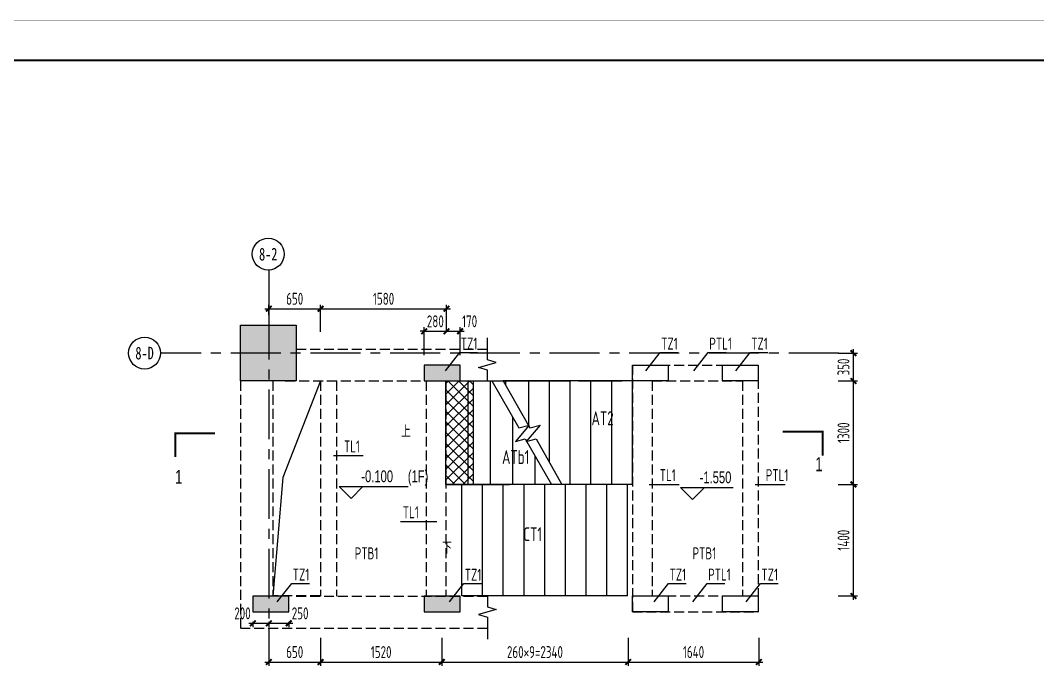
# Model space of a CAD drawing. Extents: x -187783 to -105087, y -63171 to 78346.
# Drawn here: x -138821 to -126054, y 7938 to 16192 of the extents above; entities that cross this region are included whole.
import ezdxf
from ezdxf.enums import TextEntityAlignment as Align

# ---------------------------------------------------------------- set-up
doc = ezdxf.new("R2010")
doc.units = 0
doc.header["$LTSCALE"] = 500
doc.linetypes.add('CENTER', pattern=[2, 1.25, -0.25, 0.25, -0.25])
doc.linetypes.add('DASH', pattern=[0.35, 0.25, -0.1])
doc.layers.get('0').update_dxf_attribs({"linetype": 'CONTINUOUS'})
doc.layers.get('Defpoints').update_dxf_attribs({"color": 167, "linetype": 'CONTINUOUS'})
for name, color, linetype in [('01-标注_符号', 200, 'CONTINUOUS'), ('02-TEXT_标注', 130, 'CONTINUOUS'), ('02-TEXT_轴号', 7, 'CONTINUOUS'), ('05-填充_天正', 26, 'CONTINUOUS'), ('AXIS', 253, 'CENTER'), ('AXIS_TEXT', 7, 'CONTINUOUS'), ('DIM', 3, 'CONTINUOUS'), ('PUB_TEXT', 7, 'CONTINUOUS'), ('s-beam', 4, 'DASH'), ('s-colu', 40, 'CONTINUOUS'), ('s-colu-hatc', 16, 'CONTINUOUS'), ('s-dim', 3, 'CONTINUOUS'), ('S-DIM-B', 3, 'CONTINUOUS'), ('S-SLAB-HOLE', 5, 'CONTINUOUS'), ('s-stair', 7, 'CONTINUOUS'), ('s-thin', 3, 'CONTINUOUS'), ('S_TEXT', 7, 'CONTINUOUS'), ('S_THIN', 7, 'CONTINUOUS')]:
    doc.layers.add(name, color=color, linetype=linetype)
doc.styles.add('_TCH_AXIS', font='')
doc.styles.add('_TCH_DIM', font='ros.shx', dxfattribs={"width": 0.8, "bigfont": 'jd.shx'})
doc.styles.add('COMPLEX', font='COMPLEX')
doc.styles.add('TSSD_Dimension', font='tssdeng.shx', dxfattribs={"width": 0.7, "bigfont": 'TSSDCHN.SHX'})
doc.styles.add('TSSD_Rein', font='Tssdeng.shx', dxfattribs={"width": 0.7, "bigfont": 'hztxt.shx'})
doc.styles.add('样式 1', font='ros.shx', dxfattribs={"width": 0.7, "bigfont": 'jd.shx'})
doc.styles.get('_TCH_AXIS').set_extended_font_data('STXihei')
doc.dimstyles.new('TSSD_50_50', dxfattribs={"dimtxt": 150, "dimasz": 50, "dimexe": 50, "dimexo": 125, "dimgap": 50, "dimtad": 1, "dimdec": 0, "dimzin": 0, "dimdsep": 46, "dimtxsty": 'TSSD_Dimension', "dimblk": 'ARCHTICK', "dimblk1": 'ARCHTICK', "dimblk2": 'ARCHTICK', "dimcen": 0, "dimdle": 50, "dimclrt": 7, "dimadec": 0, "dimazin": 0, "dimtfac": 1, "dimtdec": 0, "dimtix": 1, "dimtmove": 2, "dimatfit": 3, "dimfxl": 1, "dimtolj": 1, "dimtzin": 0, "dimarcsym": 0})

# ---------------------------------------------------------------- blocks, each defined once
blk = doc.blocks.new('_ArchTick')
at = {"color": 0, "const_width": 0.5}
blk.add_lwpolyline([(-0.71, -0.71), (0.71, 0.71)], dxfattribs=at)
blk = doc.blocks.new('*D71')
at = {"layer": 'Defpoints', "color": 0, "transparency": 16777216}
for p in [(-128684, 11664), (-128366, 11664), (-128684, 10364)]:
    blk.add_point(p, dxfattribs=at)
at = {"layer": 's-dim', "color": 0, "lineweight": -2, "transparency": 16777216}
for p, q in [((-128559, 11664), (-128316, 11664)), ((-128366, 10314), (-128366, 11714)), ((-128559, 10364), (-128316, 10364))]:
    blk.add_line(p, q, dxfattribs=at)
at = {"layer": 's-dim', "color": 0, "lineweight": -2, "transparency": 16777216, "xscale": 50, "yscale": 50, "zscale": 50}
for p, rotation in [((-128366, 11664), 90), ((-128366, 10364), 270)]:
    blk.add_blockref('_ArchTick', p, dxfattribs=dict(at, rotation=rotation))
at = {"layer": 's-dim', "color": 7, "transparency": 16777216, "insert": (-128491, 11014), "char_height": 150, "attachment_point": 5, "rotation": 90, "style": 'TSSD_Dimension'}
blk.add_mtext('\\A1;1300', dxfattribs=at)
blk = doc.blocks.new('*D72')
at = {"layer": 'Defpoints', "color": 0, "transparency": 16777216}
for p in [(-128684, 10364), (-128366, 10364), (-128684, 8964)]:
    blk.add_point(p, dxfattribs=at)
at = {"layer": 's-dim', "color": 0, "lineweight": -2, "transparency": 16777216}
for p, q in [((-128559, 10364), (-128316, 10364)), ((-128366, 8914), (-128366, 10414)), ((-128559, 8964), (-128316, 8964))]:
    blk.add_line(p, q, dxfattribs=at)
at = {"layer": 's-dim', "color": 0, "lineweight": -2, "transparency": 16777216, "xscale": 50, "yscale": 50, "zscale": 50}
for p, rotation in [((-128366, 10364), 90), ((-128366, 8964), 270)]:
    blk.add_blockref('_ArchTick', p, dxfattribs=dict(at, rotation=rotation))
at = {"layer": 's-dim', "color": 7, "transparency": 16777216, "insert": (-128491, 9664), "char_height": 150, "attachment_point": 5, "rotation": 90, "style": 'TSSD_Dimension'}
blk.add_mtext('\\A1;1400', dxfattribs=at)
blk = doc.blocks.new('_AXISO')
blk.add_circle((0, 0), 0.5)
at = {"layer": 'AXIS_TEXT', "style": 'COMPLEX', "width": 1.041667}
blk.add_attdef('A', text='', height=0.56, dxfattribs=at).set_placement((-0.25, -0.28), (0.25, -0.28), align=Align.FIT)
blk = doc.blocks.new('*D73')
at = {"layer": 'Defpoints', "color": 0, "transparency": 16777216}
for p in [(-135703, 8562), (-135053, 8562), (-135053, 8135)]:
    blk.add_point(p, dxfattribs=at)
at = {"layer": 's-dim', "color": 0, "lineweight": -2, "transparency": 16777216}
for p, q in [((-135703, 8437), (-135703, 8085)), ((-135053, 8437), (-135053, 8085)), ((-135753, 8135), (-135003, 8135))]:
    blk.add_line(p, q, dxfattribs=at)
at = {"layer": 's-dim', "color": 0, "lineweight": -2, "transparency": 16777216, "xscale": 50, "yscale": 50, "zscale": 50, "rotation": 180}
blk.add_blockref('_ArchTick', (-135703, 8135), dxfattribs=at)
at = {"layer": 's-dim', "color": 0, "lineweight": -2, "transparency": 16777216, "xscale": 50, "yscale": 50, "zscale": 50}
blk.add_blockref('_ArchTick', (-135053, 8135), dxfattribs=at)
at = {"layer": 's-dim', "color": 7, "transparency": 16777216, "insert": (-135378, 8260), "char_height": 150, "attachment_point": 5, "style": 'TSSD_Dimension'}
blk.add_mtext('\\A1;650', dxfattribs=at)
blk = doc.blocks.new('*D74')
at = {"layer": 'Defpoints', "color": 0, "transparency": 16777216}
for p in [(-135053, 8562), (-133533, 8562), (-133533, 8135)]:
    blk.add_point(p, dxfattribs=at)
at = {"layer": 's-dim', "color": 0, "lineweight": -2, "transparency": 16777216}
for p, q in [((-135053, 8437), (-135053, 8085)), ((-133533, 8437), (-133533, 8085)), ((-135103, 8135), (-133483, 8135))]:
    blk.add_line(p, q, dxfattribs=at)
at = {"layer": 's-dim', "color": 0, "lineweight": -2, "transparency": 16777216, "xscale": 50, "yscale": 50, "zscale": 50, "rotation": 180}
blk.add_blockref('_ArchTick', (-135053, 8135), dxfattribs=at)
at = {"layer": 's-dim', "color": 0, "lineweight": -2, "transparency": 16777216, "xscale": 50, "yscale": 50, "zscale": 50}
blk.add_blockref('_ArchTick', (-133533, 8135), dxfattribs=at)
at = {"layer": 's-dim', "color": 7, "transparency": 16777216, "insert": (-134293, 8260), "char_height": 150, "attachment_point": 5, "style": 'TSSD_Dimension'}
blk.add_mtext('\\A1;1520', dxfattribs=at)
blk = doc.blocks.new('*D75')
at = {"layer": 'Defpoints', "color": 0, "transparency": 16777216}
for p in [(-133533, 8562), (-131193, 8562), (-131193, 8135)]:
    blk.add_point(p, dxfattribs=at)
at = {"layer": 's-dim', "color": 0, "lineweight": -2, "transparency": 16777216}
for p, q in [((-133533, 8437), (-133533, 8085)), ((-131193, 8437), (-131193, 8085)), ((-133583, 8135), (-131143, 8135))]:
    blk.add_line(p, q, dxfattribs=at)
at = {"layer": 's-dim', "color": 0, "lineweight": -2, "transparency": 16777216, "xscale": 50, "yscale": 50, "zscale": 50, "rotation": 180}
blk.add_blockref('_ArchTick', (-133533, 8135), dxfattribs=at)
at = {"layer": 's-dim', "color": 0, "lineweight": -2, "transparency": 16777216, "xscale": 50, "yscale": 50, "zscale": 50}
blk.add_blockref('_ArchTick', (-131193, 8135), dxfattribs=at)
at = {"layer": 's-dim', "color": 7, "transparency": 16777216, "insert": (-132363, 8260), "char_height": 150, "attachment_point": 5, "style": 'TSSD_Dimension'}
blk.add_mtext('\\A1;260×9=2340', dxfattribs=at)
blk = doc.blocks.new('*D76')
at = {"layer": 'Defpoints', "color": 0, "transparency": 16777216}
for p in [(-131193, 8562), (-129553, 8562), (-129553, 8135)]:
    blk.add_point(p, dxfattribs=at)
at = {"layer": 's-dim', "color": 0, "lineweight": -2, "transparency": 16777216}
for p, q in [((-131193, 8437), (-131193, 8085)), ((-129553, 8437), (-129553, 8085)), ((-131243, 8135), (-129503, 8135))]:
    blk.add_line(p, q, dxfattribs=at)
at = {"layer": 's-dim', "color": 0, "lineweight": -2, "transparency": 16777216, "xscale": 50, "yscale": 50, "zscale": 50, "rotation": 180}
blk.add_blockref('_ArchTick', (-131193, 8135), dxfattribs=at)
at = {"layer": 's-dim', "color": 0, "lineweight": -2, "transparency": 16777216, "xscale": 50, "yscale": 50, "zscale": 50}
blk.add_blockref('_ArchTick', (-129553, 8135), dxfattribs=at)
at = {"layer": 's-dim', "color": 7, "transparency": 16777216, "insert": (-130373, 8260), "char_height": 150, "attachment_point": 5, "style": 'TSSD_Dimension'}
blk.add_mtext('\\A1;1640', dxfattribs=at)
blk = doc.blocks.new('*D77')
at = {"layer": 'Defpoints', "color": 0, "transparency": 16777216}
for p in [(-135053, 12571), (-135703, 12364), (-135053, 12364)]:
    blk.add_point(p, dxfattribs=at)
at = {"layer": 's-dim', "color": 0, "lineweight": -2, "transparency": 16777216}
for p, q in [((-135753, 12571), (-135003, 12571)), ((-135703, 12489), (-135703, 12621)), ((-135053, 12489), (-135053, 12621))]:
    blk.add_line(p, q, dxfattribs=at)
at = {"layer": 's-dim', "color": 0, "lineweight": -2, "transparency": 16777216, "xscale": 50, "yscale": 50, "zscale": 50, "rotation": 180}
blk.add_blockref('_ArchTick', (-135703, 12571), dxfattribs=at)
at = {"layer": 's-dim', "color": 0, "lineweight": -2, "transparency": 16777216, "xscale": 50, "yscale": 50, "zscale": 50}
blk.add_blockref('_ArchTick', (-135053, 12571), dxfattribs=at)
at = {"layer": 's-dim', "color": 7, "transparency": 16777216, "insert": (-135378, 12696), "char_height": 150, "attachment_point": 5, "style": 'TSSD_Dimension'}
blk.add_mtext('\\A1;650', dxfattribs=at)
blk = doc.blocks.new('*D78')
at = {"layer": 'Defpoints', "color": 0, "transparency": 16777216}
for p in [(-133473, 12571), (-135053, 12156), (-133473, 12156)]:
    blk.add_point(p, dxfattribs=at)
at = {"layer": 's-dim', "color": 0, "lineweight": -2, "transparency": 16777216}
for p, q in [((-135103, 12571), (-133423, 12571)), ((-135053, 12281), (-135053, 12621)), ((-133473, 12281), (-133473, 12621))]:
    blk.add_line(p, q, dxfattribs=at)
at = {"layer": 's-dim', "color": 0, "lineweight": -2, "transparency": 16777216, "xscale": 50, "yscale": 50, "zscale": 50, "rotation": 180}
blk.add_blockref('_ArchTick', (-135053, 12571), dxfattribs=at)
at = {"layer": 's-dim', "color": 0, "lineweight": -2, "transparency": 16777216, "xscale": 50, "yscale": 50, "zscale": 50}
blk.add_blockref('_ArchTick', (-133473, 12571), dxfattribs=at)
at = {"layer": 's-dim', "color": 7, "transparency": 16777216, "insert": (-134263, 12696), "char_height": 150, "attachment_point": 5, "style": 'TSSD_Dimension'}
blk.add_mtext('\\A1;1580', dxfattribs=at)
blk = doc.blocks.new('*D108')
at = {"layer": 'Defpoints', "color": 0, "transparency": 16777216}
for p in [(-128684, 12014), (-128366, 12014), (-128684, 11664)]:
    blk.add_point(p, dxfattribs=at)
at = {"layer": 's-dim', "color": 0, "lineweight": -2, "transparency": 16777216}
for p, q in [((-128559, 12014), (-128316, 12014)), ((-128366, 11614), (-128366, 12064)), ((-128559, 11664), (-128316, 11664))]:
    blk.add_line(p, q, dxfattribs=at)
at = {"layer": 's-dim', "color": 0, "lineweight": -2, "transparency": 16777216, "xscale": 50, "yscale": 50, "zscale": 50}
for p, rotation in [((-128366, 12014), 90), ((-128366, 11664), 270)]:
    blk.add_blockref('_ArchTick', p, dxfattribs=dict(at, rotation=rotation))
at = {"layer": 's-dim', "color": 7, "transparency": 16777216, "insert": (-128491, 11839), "char_height": 150, "attachment_point": 5, "rotation": 90, "style": 'TSSD_Dimension'}
blk.add_mtext('\\A1;350', dxfattribs=at)
blk = doc.blocks.new('*D277')
at = {"layer": 'Defpoints', "color": 0, "transparency": 16777216}
for p in [(-133473, 12288), (-133473, 12156), (-133753, 11864)]:
    blk.add_point(p, dxfattribs=at)
at = {"layer": 's-dim', "color": 0, "lineweight": -2, "transparency": 16777216}
for p, q in [((-133753, 12288), (-133803, 12288)), ((-133753, 11989), (-133753, 12338)), ((-133753, 12288), (-133473, 12288)), ((-133473, 12281), (-133473, 12338)), ((-133473, 12288), (-133423, 12288))]:
    blk.add_line(p, q, dxfattribs=at)
at = {"layer": 's-dim', "color": 0, "lineweight": -2, "transparency": 16777216, "xscale": 50, "yscale": 50, "zscale": 50}
blk.add_blockref('_ArchTick', (-133753, 12288), dxfattribs=at)
at = {"layer": 's-dim', "color": 0, "lineweight": -2, "transparency": 16777216, "xscale": 50, "yscale": 50, "zscale": 50, "rotation": 180}
blk.add_blockref('_ArchTick', (-133473, 12288), dxfattribs=at)
at = {"layer": 's-dim', "color": 7, "transparency": 16777216, "insert": (-133613, 12413), "char_height": 150, "attachment_point": 5, "style": 'TSSD_Dimension'}
blk.add_mtext('\\A1;280', dxfattribs=at)
blk = doc.blocks.new('*D278')
at = {"layer": 'Defpoints', "color": 0, "transparency": 16777216}
for p in [(-133303, 12288), (-133473, 12156), (-133303, 11864)]:
    blk.add_point(p, dxfattribs=at)
at = {"layer": 's-dim', "color": 0, "lineweight": -2, "transparency": 16777216}
for p, q in [((-133523, 12288), (-133253, 12288)), ((-133473, 12281), (-133473, 12338)), ((-133303, 11989), (-133303, 12338))]:
    blk.add_line(p, q, dxfattribs=at)
at = {"layer": 's-dim', "color": 0, "lineweight": -2, "transparency": 16777216, "xscale": 50, "yscale": 50, "zscale": 50, "rotation": 180}
blk.add_blockref('_ArchTick', (-133473, 12288), dxfattribs=at)
at = {"layer": 's-dim', "color": 0, "lineweight": -2, "transparency": 16777216, "xscale": 50, "yscale": 50, "zscale": 50}
blk.add_blockref('_ArchTick', (-133303, 12288), dxfattribs=at)
at = {"layer": 's-dim', "color": 7, "transparency": 16777216, "insert": (-133183, 12413), "char_height": 150, "attachment_point": 5, "style": 'TSSD_Dimension'}
blk.add_mtext('\\A1;170', dxfattribs=at)
blk = doc.blocks.new('*D279')
at = {"layer": 'Defpoints', "color": 0, "transparency": 16777216}
for p in [(-135903, 8764), (-135703, 8764), (-135703, 8621)]:
    blk.add_point(p, dxfattribs=at)
at = {"layer": 's-dim', "color": 0, "lineweight": -2, "transparency": 16777216}
for p, q in [((-135953, 8621), (-135653, 8621)), ((-135903, 8639), (-135903, 8571)), ((-135703, 8639), (-135703, 8571))]:
    blk.add_line(p, q, dxfattribs=at)
at = {"layer": 's-dim', "color": 0, "lineweight": -2, "transparency": 16777216, "xscale": 50, "yscale": 50, "zscale": 50, "rotation": 180}
blk.add_blockref('_ArchTick', (-135903, 8621), dxfattribs=at)
at = {"layer": 's-dim', "color": 0, "lineweight": -2, "transparency": 16777216, "xscale": 50, "yscale": 50, "zscale": 50}
blk.add_blockref('_ArchTick', (-135703, 8621), dxfattribs=at)
at = {"layer": 's-dim', "color": 7, "transparency": 16777216, "insert": (-136033, 8746), "char_height": 150, "attachment_point": 5, "style": 'TSSD_Dimension'}
blk.add_mtext('\\A1;200', dxfattribs=at)
blk = doc.blocks.new('*D280')
at = {"layer": 'Defpoints', "color": 0, "transparency": 16777216}
for p in [(-135703, 8764), (-135453, 8764), (-135453, 8621)]:
    blk.add_point(p, dxfattribs=at)
at = {"layer": 's-dim', "color": 0, "lineweight": -2, "transparency": 16777216}
for p, q in [((-135753, 8621), (-135403, 8621)), ((-135703, 8639), (-135703, 8571)), ((-135453, 8639), (-135453, 8571))]:
    blk.add_line(p, q, dxfattribs=at)
at = {"layer": 's-dim', "color": 0, "lineweight": -2, "transparency": 16777216, "xscale": 50, "yscale": 50, "zscale": 50, "rotation": 180}
blk.add_blockref('_ArchTick', (-135703, 8621), dxfattribs=at)
at = {"layer": 's-dim', "color": 0, "lineweight": -2, "transparency": 16777216, "xscale": 50, "yscale": 50, "zscale": 50}
blk.add_blockref('_ArchTick', (-135453, 8621), dxfattribs=at)
at = {"layer": 's-dim', "color": 7, "transparency": 16777216, "insert": (-135310, 8746), "char_height": 150, "attachment_point": 5, "style": 'TSSD_Dimension'}
blk.add_mtext('\\A1;250', dxfattribs=at)

msp = doc.modelspace()

# ---------------------------------------------------------------- hatches: boundary and pattern name
at = {"layer": 's-colu-hatc'}
h = msp.add_hatch(color=256, dxfattribs=at)
h.dxf.hatch_style = 1
h.paths.add_polyline_path([(-136060.2, 12364.2), (-135360.2, 12364.2), (-135360.2, 11664.2), (-136060.2, 11664.2)])
for points in [[(-133753.5, 11664.2), (-133303.5, 11664.2), (-133303.5, 11864.2), (-133753.5, 11864.2)], [(-135903.5, 8763.7), (-135453.5, 8763.7), (-135453.5, 8963.7), (-135903.5, 8963.7)], [(-133753.5, 8763.7), (-133303.5, 8763.7), (-133303.5, 8963.7), (-133753.5, 8963.7)]]:
    msp.add_hatch(color=256, dxfattribs=at).paths.add_polyline_path(points)
at = {"layer": 'S-SLAB-HOLE'}
h = msp.add_hatch(dxfattribs=at)
h.set_pattern_fill('ANSI37', color=256, scale=30, angle=90)
h.set_pattern_definition([(135, (-126583.06, -203595.55), (-67.35192, -67.35192), []), (225, (-126583.06, -203595.55), (67.35192, -67.35192), [])])
h.paths.add_polyline_path([(-133480.2, 10364.2), (-133480.2, 11664.2), (-133140.2, 11664.2), (-133140.2, 10364.2)])

# ---------------------------------------------------------------- linework, layer by layer
for p, q in [((-133480.2, 11664.2), (-131932.7, 11664.2)), ((-131817.2, 11664.2), (-131270.2, 11664.2))]:
    msp.add_line(p, q)
for points, const_width in [([(-160908.6, -13508.8), (-108358.6, -13508.8), (-108358.6, 16191.2), (-160908.6, 16191.2)], 2.5), ([(-112108.6, 15691.2), (-159658.6, 15691.2), (-159658.6, -13008.8), (-112108.6, -13008.8)], 25)]:
    msp.add_lwpolyline(points, close=True, dxfattribs=dict(const_width=const_width))
at = {"color": 5}
msp.add_lwpolyline([(-133480.2, 10364.2), (-133480.2, 11664.2), (-133140.2, 11664.2), (-133140.2, 10364.2)], close=True, dxfattribs=at)
at = {"layer": '01-标注_符号', "const_width": 25}
for points in [[(-136876.2, 10707.3), (-136876.2, 11007.3), (-136376.2, 11007.3)], [(-129253.6, 11027.7), (-128753.6, 11027.7), (-128753.6, 10727.7)]]:
    msp.add_lwpolyline(points, dxfattribs=at)
at = {"layer": '05-填充_天正', "color": 5}
for p, q in [((-135053.5, 11664.2), (-135527.3, 10452.2)), ((-135527.3, 10452.2), (-135653.5, 8963.7))]:
    msp.add_line(p, q, dxfattribs=at)
at = {"layer": 'AXIS', "color": 1}
for p, q in [((-135703.5, 12557.2), (-135703.5, 8358.2)), ((-128553.7, 12014.2), (-137044.5, 12014.2))]:
    msp.add_line(p, q, dxfattribs=at)
at = {"layer": 'DIM'}
for p, q in [((-134671.2, 10189.9), (-134821.2, 10339.9)), ((-134821.2, 10339.9), (-133954.1, 10339.9)), ((-134671.2, 10189.9), (-134521.2, 10339.9)), ((-130386.9, 10176.9), (-130536.9, 10326.9)), ((-130536.9, 10326.9), (-129877.3, 10326.9)), ((-130386.9, 10176.9), (-130236.9, 10326.9))]:
    msp.add_line(p, q, dxfattribs=at)
at = {"layer": 's-beam'}
for p, q in [((-135360.2, 12064.2), (-132959.9, 12064.2)), ((-131140.2, 11864.2), (-129560.2, 11864.2)), ((-131140.2, 11864.2), (-131140.2, 8764.2)), ((-129560.2, 11864.2), (-129560.2, 8764.2)), ((-136060.2, 11664.2), (-136060.2, 8561.7)), ((-135653.5, 11664.2), (-135653.5, 8964.2)), ((-135497.7, 11664.2), (-132959.9, 11664.2)), ((-135053.5, 11664.2), (-135053.5, 8961.7)), ((-134853.5, 11664.2), (-134853.5, 8961.7)), ((-133730.2, 11664.2), (-133730.2, 8961.7)), ((-133480.2, 11664.2), (-133480.2, 8961.7)), ((-130890.2, 11664.2), (-129760.2, 11664.2)), ((-130890.2, 11664.2), (-130890.2, 8964.2)), ((-129760.2, 11664.2), (-129760.2, 8964.2)), ((-135060.2, 8964.2), (-135653.5, 8964.2)), ((-135360.2, 8961.7), (-132959.9, 8961.7)), ((-130890.2, 8964.2), (-129760.2, 8964.2)), ((-131140.2, 8764.2), (-129560.2, 8764.2)), ((-136060.2, 8561.7), (-132959.9, 8561.7))]:
    msp.add_line(p, q, dxfattribs=at)
at = {"layer": 's-colu'}
for points in [[(-136060.2, 12364.2), (-135360.2, 12364.2), (-135360.2, 11664.2), (-136060.2, 11664.2)], [(-133753.5, 11664.2), (-133303.5, 11664.2), (-133303.5, 11864.2), (-133753.5, 11864.2)], [(-131140.2, 11664.2), (-131140.2, 11864.2), (-130690.2, 11864.2), (-130690.2, 11664.2)], [(-130010.2, 11664.2), (-130010.2, 11864.2), (-129560.2, 11864.2), (-129560.2, 11664.2)], [(-135903.5, 8763.7), (-135453.5, 8763.7), (-135453.5, 8963.7), (-135903.5, 8963.7)], [(-133753.5, 8763.7), (-133303.5, 8763.7), (-133303.5, 8963.7), (-133753.5, 8963.7)], [(-131140.2, 8764.2), (-131140.2, 8964.2), (-130690.2, 8964.2), (-130690.2, 8764.2)], [(-130010.2, 8764.2), (-130010.2, 8964.2), (-129560.2, 8964.2), (-129560.2, 8764.2)]]:
    msp.add_lwpolyline(points, close=True, dxfattribs=at)
at = {"layer": 's-dim'}
for p, q in [((-135703.5, 13057.2), (-135703.5, 12557.2)), ((-136562, 12014.2), (-137062, 12014.2))]:
    msp.add_line(p, q, dxfattribs=at)
at = {"layer": 'S-DIM-B', "ltscale": 0.001}
for points in [[(-133866.2, 11044.2, 0, 0, 0), (-133061.1, 11044.2, 40, 0, 0), (-132911.1, 11044.2, 0, 0, 0)], [(-133363.1, 9584.2, 0, 0, 0), (-130626.3, 9586.2, 0, 0, 0), (-130626.3, 11046.2, 0, 0, 0), (-131533.4, 11046.2, 40, 0, 0), (-131683.4, 11046.2, 0, 0, 0)]]:
    msp.add_lwpolyline(points, format="xyseb", dxfattribs=at)
at = {"layer": 's-stair'}
for p, q in [((-133480.2, 10364.2), (-133480.2, 11664.2)), ((-133200.2, 10364.2), (-133200.2, 11664.2)), ((-132920.2, 10364.2), (-132920.2, 11664.2)), ((-132905.5, 11664.2), (-132565.1, 11074.7)), ((-131140.2, 11664.2), (-132762.2, 11664.2)), ((-132762.2, 11664.2), (-132427.8, 11075)), ((-132730.2, 11607.7), (-132730.2, 11664.2)), ((-132440.2, 11096.9), (-132440.2, 11664.2)), ((-132180.2, 10638.8), (-132180.2, 11664.2)), ((-131920.2, 10364.2), (-131920.2, 11664.2)), ((-131660.2, 10364.2), (-131660.2, 11664.2)), ((-131400.2, 10364.2), (-131400.2, 11664.2)), ((-131140.2, 10364.2), (-131140.2, 11664.2)), ((-132640.2, 10364.2), (-132640.2, 11204.7)), ((-132434.7, 11109.7), (-132607.6, 10903.6)), ((-132565.1, 11074.7), (-132434.7, 11109.7)), ((-132297.1, 11109), (-132471.5, 10904.2)), ((-132427.8, 11075), (-132297.1, 11109)), ((-132607.6, 10903.6), (-132485.3, 10936.4)), ((-132485.3, 10936.4), (-132154.9, 10364.2)), ((-132471.5, 10904.2), (-132348.9, 10936.1)), ((-132470.2, 10904.5), (-132470.2, 10905.7)), ((-132348.9, 10936.1), (-132024.3, 10364.2)), ((-132360.2, 10364.2), (-132360.2, 10719.8)), ((-133480.2, 10364.2), (-132683.2, 10364.2)), ((-132154.9, 10364.2), (-133480.2, 10364.2)), ((-131140.2, 10364.2), (-133480.2, 10364.2)), ((-133280.2, 8964.2), (-133280.2, 10364.2)), ((-133020.2, 8964.2), (-133020.2, 10364.2)), ((-132760.2, 8964.2), (-132760.2, 10364.2)), ((-132500.2, 8964.2), (-132500.2, 10364.2)), ((-132240.2, 8964.2), (-132240.2, 10364.2)), ((-131170.2, 10364.2), (-132024.3, 10364.2)), ((-131980.2, 8964.2), (-131980.2, 10364.2)), ((-131720.2, 8964.2), (-131720.2, 10364.2)), ((-131460.2, 8964.2), (-131460.2, 10364.2)), ((-131200.2, 8964.2), (-131200.2, 10364.2)), ((-131200.2, 8964.2), (-133280.2, 8964.2))]:
    msp.add_line(p, q, dxfattribs=at)
at = {"layer": 's-thin'}
for points in [[(-132959.9, 11664.2), (-132959.9, 11799.2), (-133069.9, 11834.2), (-132849.9, 11894.2), (-132959.9, 11929.2), (-132959.9, 12204.2)], [(-132959.9, 8964.2), (-132959.9, 8828), (-132849.9, 8793), (-133069.9, 8733), (-132959.9, 8698), (-132959.9, 8421.7)]]:
    msp.add_lwpolyline(points, dxfattribs=at)
at = {"layer": 'S_THIN'}
for p, q in [((-133487.4, 11791), (-133306.6, 12021.6)), ((-133306.6, 12021.6), (-133083.5, 12021.6)), ((-130972.6, 11791), (-130791.8, 12021.6)), ((-130791.8, 12021.6), (-130568.6, 12021.6)), ((-130368.3, 11791), (-130187.4, 12021.6)), ((-130187.4, 12021.6), (-129964.3, 12021.6)), ((-129842.6, 11791), (-129661.8, 12021.6)), ((-129661.8, 12021.6), (-129438.6, 12021.6)), ((-134892.5, 10726.3), (-134517.1, 10726.3)), ((-130929.2, 10365.1), (-130553.8, 10365.1)), ((-129599.2, 10365.1), (-129223.8, 10365.1)), ((-134050.8, 9898.3), (-133594.7, 9898.3)), ((-135596, 8890.4), (-135415.2, 9121.1)), ((-135415.2, 9121.1), (-135192, 9121.1)), ((-133437.3, 8888.5), (-133256.4, 9119.1)), ((-133256.4, 9119.1), (-133033.3, 9119.1)), ((-130867.4, 8891), (-130686.6, 9121.6)), ((-130686.6, 9121.6), (-130463.4, 9121.6)), ((-130382.6, 8891), (-130201.8, 9121.6)), ((-130201.8, 9121.6), (-129978.6, 9121.6)), ((-129714.3, 8891), (-129533.4, 9121.6)), ((-129533.4, 9121.6), (-129310.3, 9121.6))]:
    msp.add_line(p, q, dxfattribs=at)

# ---------------------------------------------------------------- block references
at = {"layer": 's-dim'}
ref = msp.add_blockref('_AXISO', (-135710.2, 13257.1), dxfattribs=dict(at, xscale=400, yscale=400, zscale=400))
ref.add_attrib('A', '8-2', dxfattribs={"layer": '02-TEXT_轴号', "height": 160.28, "style": '_TCH_AXIS', "width": 0.743037}).set_placement((-135825, 13176.9), (-135595.4, 13176.9), align=Align.FIT)
ref = msp.add_blockref('_AXISO', (-137262, 12014.2), dxfattribs=dict(at, xscale=400, yscale=400, zscale=400))
ref.add_attrib('A', '8-D', dxfattribs={"layer": '02-TEXT_轴号', "height": 158.8, "style": '_TCH_AXIS', "width": 0.665542}).set_placement((-137377.3, 11934.8), (-137146.7, 11934.8), align=Align.FIT)

# ---------------------------------------------------------------- texts
at = {"layer": '02-TEXT_标注', "style": '样式 1', "width": 0.7}
for p in [(-128845.4, 10531.3), (-136878.8, 10372.7)]:
    msp.add_text('1', height=175, dxfattribs=at).set_placement(p)
at = {"layer": 'PUB_TEXT', "style": '_TCH_DIM', "width": 0.705882}
for s, height, p in [('上', 148.8, (-134041.4, 10956.7)), ('-0.100', 148.75, (-134542, 10392.4)), ('(1F)', 148.75, (-133958.6, 10392.4)), ('-1.550', 148.75, (-130296.3, 10379.4)), ('下', 148.8, (-133527.4, 9496.7))]:
    msp.add_text(s, height=height, dxfattribs=at).set_placement(p)
at = {"layer": 's-dim', "color": 0, "char_height": 175, "attachment_point": 3, "style": 'TSSD_Rein'}
for s, insert in [('AT2', (-131376, 11283.1)), ('ATb1', (-132434.2, 10796)), ('CT1', (-132274, 9827.3))]:
    msp.add_mtext_dynamic_manual_height_columns(s, width=439.113, gutter_width=875, heights=[0], dxfattribs=dict(at, insert=insert))
at = {"layer": 'S_TEXT', "ltscale": 99, "style": 'TSSD_Dimension', "width": 0.7}
for s, p in [('TZ1', (-133294, 12057.7)), ('TZ1', (-130779.2, 12057.7)), ('PTL1', (-130174.9, 12057.7)), ('TZ1', (-129649.2, 12057.7)), ('TL1', (-134760.1, 10767.4)), ('TL1', (-130796.8, 10406.3)), ('PTL1', (-129466.8, 10406.3)), ('TL1', (-134021.2, 9939.5)), ('PTB1', (-134624.8, 9424.6)), ('PTB1', (-130385.6, 9424.6)), ('TZ1', (-135402.6, 9157.1)), ('TZ1', (-133243.9, 9155.2)), ('TZ1', (-130674, 9157.7)), ('PTL1', (-130189.2, 9157.7)), ('TZ1', (-129520.9, 9157.7))]:
    msp.add_text(s, height=150, dxfattribs=at).set_placement(p)

# ---------------------------------------------------------------- dimensions: what is measured, and where the dimension line sits
at = {"layer": 's-dim'}
for base, p1, p2, picture, middle in [((-135053.5, 12570.9), (-135703.5, 12364.2), (-135053.5, 12364.2), '*D77', (-135378.5, 12695.9)), ((-133473.5, 12570.9), (-135053.5, 12155.8), (-133473.5, 12155.8), '*D78', (-134263.5, 12695.9)), ((-133473.5, 12288.3), (-133753.5, 11864.2), (-133473.5, 12155.8), '*D277', (-133613.5, 12413.3)), ((-135053.5, 8135.3), (-135703.5, 8561.7), (-135053.5, 8561.7), '*D73', (-135378.5, 8260.3)), ((-133533.5, 8135.3), (-135053.5, 8561.7), (-133533.5, 8561.7), '*D74', (-134293.5, 8260.3)), ((-129553.5, 8135.3), (-131193.5, 8561.7), (-129553.5, 8561.7), '*D76', (-130373.5, 8260.3))]:
    dim = msp.add_linear_dim(base=base, p1=p1, p2=p2, dimstyle='TSSD_50_50', dxfattribs=at)
    dim.commit()
    dim.dimension.update_dxf_attribs({"geometry": picture, "text_midpoint": middle})
for base, p1, p2, picture, middle in [((-133303.5, 12288.3), (-133473.5, 12155.8), (-133303.5, 11864.2), '*D278', (-133182.5, 12413.3)), ((-135703.5, 8620.8), (-135903.5, 8763.7), (-135703.5, 8763.7), '*D279', (-136032.5, 8745.8)), ((-135453.5, 8620.8), (-135703.5, 8763.7), (-135453.5, 8763.7), '*D280', (-135310.3, 8745.8))]:
    dim = msp.add_linear_dim(base=base, p1=p1, p2=p2, dimstyle='TSSD_50_50', dxfattribs=at)
    dim.commit()
    dim.dimension.update_dxf_attribs({"geometry": picture, "text_midpoint": middle, "dimtype": 128})
dim = msp.add_linear_dim(base=(-128366.2, 12014.2), p1=(-128684.2, 11664.2), p2=(-128684.2, 12014.2), angle=90, dimstyle='TSSD_50_50', dxfattribs=at)
dim.commit()
dim.dimension.update_dxf_attribs({"geometry": '*D108', "text_midpoint": (-128491.2, 11839.2)})
for p1, p2, picture, middle in [((-128684.2, 10364.2), (-128684.2, 11664.2), '*D71', (-128491.2, 11014.2)), ((-128684.2, 8964.2), (-128684.2, 10364.2), '*D72', (-128491.2, 9664.2))]:
    dim = msp.add_aligned_dim(p1=p1, p2=p2, distance=-318.1, dimstyle='TSSD_50_50', dxfattribs=at)
    dim.commit()
    dim.dimension.update_dxf_attribs({"geometry": picture, "text_midpoint": middle})
dim = msp.add_linear_dim(base=(-131193.5, 8135.3), p1=(-133533.5, 8561.7), p2=(-131193.5, 8561.7), text='260×9=2340', dimstyle='TSSD_50_50', dxfattribs=at)
dim.commit()
dim.dimension.update_dxf_attribs({"geometry": '*D75', "text_midpoint": (-132363.5, 8260.3)})

doc.saveas('drawing.dxf')
